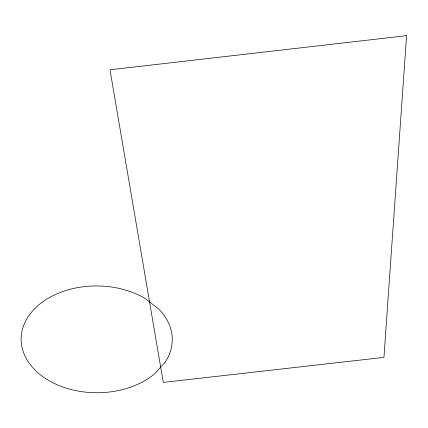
<?xml version="1.0" encoding="UTF-8"?>
<svg xmlns="http://www.w3.org/2000/svg" width="428" height="428" viewBox="0 0 428 428"><rect width="100%" height="100%" fill="white"/><g stroke="black" fill="none" stroke-linecap="round" stroke-linejoin="round"><path stroke-width="0.64" d="M406.6 35.658L383.937 357.38L163.271 382.413L109.996 69.796L406.6 35.658M164.957 362.436L154.685 373.735A75.558 53.398 0.3 0 1 48.177 380.155A75.558 53.398 0.3 0 1 38.852 304.848A75.558 53.398 0.3 0 1 145.386 298.626L159.039 309.321A75.558 53.398 0.3 0 1 164.957 362.436"/></g></svg>
